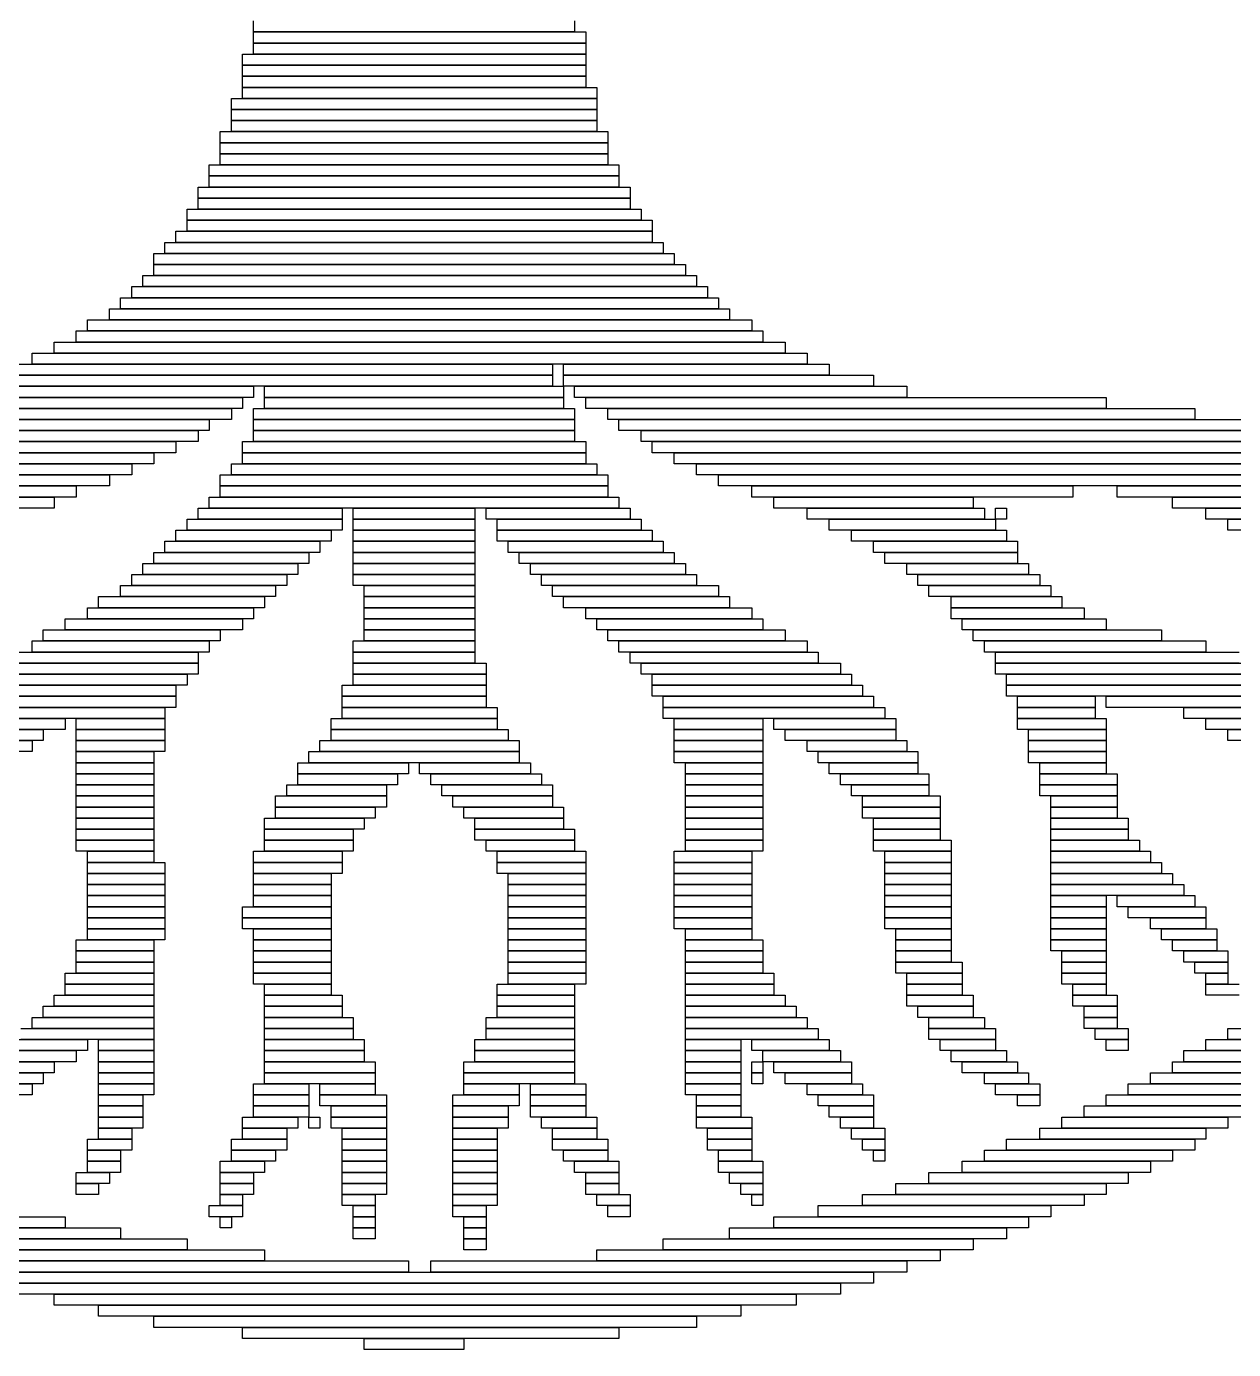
# Model space of a CAD drawing. Extents: x 367 to 656, y 364 to 661.
# Drawn here: x 476.5 to 585.5, y 364 to 483.5 of the extents above; entities that cross this region are included whole.
import ezdxf

# ---------------------------------------------------------------- set-up
doc = ezdxf.new("R2010")
doc.units = 0

msp = doc.modelspace()

# ---------------------------------------------------------------- linework, layer by layer
for p, q in [((497, 483), (497, 484)), ((526, 484), (526, 483)), ((526, 483), (497, 483)), ((497, 483), (527, 483)), ((497, 482), (497, 483)), ((527, 483), (527, 482)), ((527, 482), (497, 482)), ((497, 482), (527, 482)), ((497, 481), (497, 482)), ((527, 482), (527, 481)), ((496, 481), (527, 481)), ((496, 480), (496, 481)), ((527, 481), (497, 481)), ((527, 481), (527, 480)), ((527, 480), (496, 480)), ((496, 480), (527, 480)), ((496, 479), (496, 480)), ((527, 480), (527, 479)), ((527, 479), (496, 479)), ((496, 479), (527, 479)), ((496, 478), (496, 479)), ((527, 478), (496, 478)), ((496, 478), (528, 478)), ((496, 477), (496, 478)), ((527, 479), (527, 478)), ((528, 478), (528, 477)), ((495, 477), (528, 477)), ((495, 476), (495, 477)), ((528, 477), (496, 477)), ((528, 477), (528, 476)), ((528, 476), (495, 476)), ((495, 476), (528, 476)), ((495, 475), (495, 476)), ((528, 476), (528, 475)), ((528, 475), (495, 475)), ((495, 475), (528, 475)), ((495, 474), (495, 475)), ((528, 475), (528, 474)), ((494, 474), (529, 474)), ((494, 473), (494, 474)), ((528, 474), (495, 474)), ((529, 474), (529, 473)), ((529, 473), (494, 473)), ((494, 473), (529, 473)), ((494, 472), (494, 473)), ((529, 473), (529, 472)), ((493, 471), (530, 471)), ((493, 470), (493, 471)), ((529, 472), (494, 472)), ((494, 472), (529, 472)), ((494, 471), (494, 472)), ((529, 471), (494, 471)), ((529, 472), (529, 471)), ((530, 471), (530, 470)), ((530, 470), (493, 470)), ((493, 470), (530, 470)), ((493, 469), (493, 470)), ((530, 470), (530, 469)), ((492, 469), (531, 469)), ((492, 468), (492, 469)), ((530, 469), (493, 469)), ((531, 469), (531, 468)), ((531, 468), (492, 468)), ((492, 468), (531, 468)), ((492, 467), (492, 468)), ((531, 468), (531, 467)), ((491, 467), (532, 467)), ((491, 466), (491, 467)), ((531, 467), (492, 467)), ((532, 467), (532, 466)), ((490, 465), (533, 465)), ((490, 464), (490, 465)), ((532, 466), (491, 466)), ((491, 466), (533, 466)), ((491, 465), (491, 466)), ((533, 465), (491, 465)), ((533, 466), (533, 465)), ((533, 465), (533, 464)), ((489, 464), (534, 464)), ((489, 463), (489, 464)), ((533, 464), (490, 464)), ((534, 464), (534, 463)), ((488, 463), (535, 463)), ((488, 462), (488, 463)), ((534, 463), (489, 463)), ((535, 463), (535, 462)), ((535, 462), (488, 462)), ((488, 462), (536, 462)), ((488, 461), (488, 462)), ((536, 462), (536, 461)), ((487, 461), (537, 461)), ((487, 460), (487, 461)), ((536, 461), (488, 461)), ((537, 461), (537, 460)), ((485, 459), (539, 459)), ((485, 458), (485, 459)), ((486, 460), (538, 460)), ((486, 459), (486, 460)), ((538, 459), (486, 459)), ((537, 460), (487, 460)), ((538, 460), (538, 459)), ((539, 459), (539, 458)), ((484, 458), (540, 458)), ((484, 457), (484, 458)), ((539, 458), (485, 458)), ((540, 458), (540, 457)), ((482, 457), (542, 457)), ((482, 456), (482, 457)), ((540, 457), (484, 457)), ((542, 457), (542, 456)), ((481, 456), (543, 456)), ((481, 455), (481, 456)), ((542, 456), (482, 456)), ((543, 456), (543, 455)), ((479, 455), (545, 455)), ((479, 454), (479, 455)), ((543, 455), (481, 455)), ((545, 455), (545, 454)), ((475, 453), (524, 453)), ((477, 454), (547, 454)), ((477, 453), (477, 454)), ((547, 453), (477, 453)), ((545, 454), (479, 454)), ((524, 453), (524, 452)), ((525, 453), (549, 453)), ((525, 452), (525, 453)), ((547, 454), (547, 453)), ((549, 453), (549, 452)), ((472, 452), (524, 452)), ((524, 452), (475, 452)), ((524, 452), (524, 451)), ((549, 452), (525, 452)), ((525, 452), (553, 452)), ((525, 451), (525, 452)), ((553, 452), (553, 451)), ((469, 451), (497, 451)), ((524, 451), (472, 451)), ((497, 451), (497, 450)), ((498, 451), (525, 451)), ((498, 450), (498, 451)), ((553, 451), (525, 451)), ((525, 451), (525, 450)), ((526, 451), (556, 451)), ((526, 450), (526, 451)), ((556, 451), (556, 450)), ((450, 450), (496, 450)), ((497, 450), (469, 450)), ((496, 450), (496, 449)), ((525, 450), (498, 450)), ((498, 450), (525, 450)), ((498, 449), (498, 450)), ((525, 450), (525, 449)), ((556, 450), (526, 450)), ((527, 450), (574, 450)), ((527, 449), (527, 450)), ((574, 450), (574, 449)), ((443, 449), (495, 449)), ((496, 449), (450, 449)), ((495, 449), (495, 448)), ((497, 449), (526, 449)), ((497, 448), (497, 449)), ((525, 449), (498, 449)), ((526, 449), (526, 448)), ((574, 449), (527, 449)), ((529, 449), (582, 449)), ((529, 448), (529, 449)), ((582, 449), (582, 448)), ((421, 447), (492, 447)), ((433, 448), (493, 448)), ((493, 447), (433, 447)), ((495, 448), (443, 448)), ((492, 447), (492, 446)), ((493, 448), (493, 447)), ((526, 448), (497, 448)), ((497, 448), (526, 448)), ((497, 447), (497, 448)), ((526, 447), (497, 447)), ((497, 447), (526, 447)), ((497, 446), (497, 447)), ((526, 448), (526, 447)), ((526, 447), (526, 446)), ((582, 448), (529, 448)), ((530, 448), (594, 448)), ((530, 447), (530, 448)), ((594, 447), (530, 447)), ((532, 447), (602, 447)), ((532, 446), (532, 447)), ((417, 446), (490, 446)), ((492, 446), (421, 446)), ((490, 446), (490, 445)), ((496, 446), (527, 446)), ((496, 445), (496, 446)), ((526, 446), (497, 446)), ((527, 446), (527, 445)), ((602, 446), (532, 446)), ((533, 446), (606, 446)), ((533, 445), (533, 446)), ((415, 445), (488, 445)), ((490, 445), (417, 445)), ((488, 445), (488, 444)), ((527, 445), (496, 445)), ((496, 445), (527, 445)), ((496, 444), (496, 445)), ((527, 445), (527, 444)), ((606, 445), (533, 445)), ((535, 445), (609, 445)), ((535, 444), (535, 445)), ((412, 444), (486, 444)), ((488, 444), (415, 444)), ((486, 444), (486, 443)), ((495, 444), (528, 444)), ((495, 443), (495, 444)), ((527, 444), (496, 444)), ((528, 444), (528, 443)), ((609, 444), (535, 444)), ((537, 444), (611, 444)), ((537, 443), (537, 444)), ((411, 443), (484, 443)), ((486, 443), (412, 443)), ((484, 443), (484, 442)), ((494, 443), (529, 443)), ((494, 442), (494, 443)), ((528, 443), (495, 443)), ((529, 443), (529, 442)), ((611, 443), (537, 443)), ((539, 443), (613, 443)), ((539, 442), (539, 443)), ((484, 442), (411, 442)), ((453, 442), (481, 442)), ((481, 441), (453, 441)), ((462, 441), (479, 441)), ((479, 441), (479, 440)), ((481, 442), (481, 441)), ((493, 441), (530, 441)), ((493, 440), (493, 441)), ((529, 442), (494, 442)), ((494, 442), (529, 442)), ((494, 441), (494, 442)), ((529, 441), (494, 441)), ((529, 442), (529, 441)), ((530, 441), (530, 440)), ((613, 442), (539, 442)), ((542, 442), (571, 442)), ((542, 441), (542, 442)), ((571, 441), (542, 441)), ((544, 441), (562, 441)), ((544, 440), (544, 441)), ((562, 441), (562, 440)), ((571, 442), (571, 441)), ((575, 442), (614, 442)), ((575, 441), (575, 442)), ((614, 441), (575, 441)), ((580, 441), (592, 441)), ((580, 440), (580, 441)), ((479, 440), (462, 440)), ((492, 440), (505, 440)), ((492, 439), (492, 440)), ((530, 440), (493, 440)), ((505, 440), (505, 439)), ((506, 440), (517, 440)), ((506, 439), (506, 440)), ((517, 440), (517, 439)), ((518, 440), (531, 440)), ((518, 439), (518, 440)), ((531, 440), (531, 439)), ((562, 440), (544, 440)), ((547, 440), (563, 440)), ((547, 439), (547, 440)), ((563, 440), (563, 439)), ((564, 440), (565, 440)), ((564, 439), (564, 440)), ((565, 440), (565, 439)), ((592, 440), (580, 440)), ((583, 440), (593, 440)), ((583, 439), (583, 440)), ((491, 439), (505, 439)), ((491, 438), (491, 439)), ((505, 439), (492, 439)), ((505, 439), (505, 438)), ((517, 439), (506, 439)), ((506, 439), (517, 439)), ((506, 438), (506, 439)), ((517, 439), (517, 438)), ((531, 439), (518, 439)), ((519, 439), (532, 439)), ((519, 438), (519, 439)), ((532, 439), (532, 438)), ((563, 439), (547, 439)), ((549, 439), (564, 439)), ((549, 438), (549, 439)), ((565, 439), (564, 439)), ((564, 439), (564, 438)), ((593, 439), (583, 439)), ((585, 439), (594, 439)), ((585, 438), (585, 439)), ((490, 438), (504, 438)), ((490, 437), (490, 438)), ((505, 438), (491, 438)), ((504, 438), (504, 437)), ((517, 438), (506, 438)), ((506, 438), (517, 438)), ((506, 437), (506, 438)), ((517, 438), (517, 437)), ((532, 438), (519, 438)), ((519, 438), (533, 438)), ((519, 437), (519, 438)), ((533, 438), (533, 437)), ((564, 438), (549, 438)), ((551, 438), (565, 438)), ((551, 437), (551, 438)), ((565, 438), (565, 437)), ((594, 438), (585, 438)), ((489, 437), (503, 437)), ((489, 436), (489, 437)), ((504, 437), (490, 437)), ((503, 437), (503, 436)), ((517, 437), (506, 437)), ((506, 437), (517, 437)), ((506, 436), (506, 437)), ((517, 437), (517, 436)), ((533, 437), (519, 437)), ((520, 437), (534, 437)), ((520, 436), (520, 437)), ((534, 437), (534, 436)), ((565, 437), (551, 437)), ((553, 437), (566, 437)), ((553, 436), (553, 437)), ((566, 437), (566, 436)), ((487, 435), (501, 435)), ((487, 434), (487, 435)), ((488, 436), (502, 436)), ((488, 435), (488, 436)), ((502, 435), (488, 435)), ((503, 436), (489, 436)), ((501, 435), (501, 434)), ((502, 436), (502, 435)), ((517, 436), (506, 436)), ((506, 436), (517, 436)), ((506, 435), (506, 436)), ((517, 435), (506, 435)), ((506, 435), (517, 435)), ((506, 434), (506, 435)), ((517, 436), (517, 435)), ((517, 435), (517, 434)), ((534, 436), (520, 436)), ((521, 436), (535, 436)), ((521, 435), (521, 436)), ((535, 435), (521, 435)), ((522, 435), (536, 435)), ((522, 434), (522, 435)), ((535, 436), (535, 435)), ((536, 435), (536, 434)), ((566, 436), (553, 436)), ((554, 436), (566, 436)), ((554, 435), (554, 436)), ((566, 435), (554, 435)), ((556, 435), (567, 435)), ((556, 434), (556, 435)), ((566, 436), (566, 435)), ((567, 435), (567, 434)), ((486, 434), (500, 434)), ((486, 433), (486, 434)), ((501, 434), (487, 434)), ((500, 434), (500, 433)), ((517, 434), (506, 434)), ((506, 434), (517, 434)), ((506, 433), (506, 434)), ((517, 434), (517, 433)), ((536, 434), (522, 434)), ((523, 434), (537, 434)), ((523, 433), (523, 434)), ((537, 434), (537, 433)), ((567, 434), (556, 434)), ((557, 434), (568, 434)), ((557, 433), (557, 434)), ((568, 434), (568, 433)), ((485, 433), (499, 433)), ((485, 432), (485, 433)), ((500, 433), (486, 433)), ((499, 433), (499, 432)), ((517, 433), (506, 433)), ((507, 433), (517, 433)), ((507, 432), (507, 433)), ((517, 433), (517, 432)), ((537, 433), (523, 433)), ((524, 433), (539, 433)), ((524, 432), (524, 433)), ((539, 433), (539, 432)), ((568, 433), (557, 433)), ((558, 433), (569, 433)), ((558, 432), (558, 433)), ((569, 433), (569, 432)), ((483, 432), (498, 432)), ((483, 431), (483, 432)), ((499, 432), (485, 432)), ((498, 432), (498, 431)), ((517, 432), (507, 432)), ((507, 432), (517, 432)), ((507, 431), (507, 432)), ((517, 432), (517, 431)), ((539, 432), (524, 432)), ((525, 432), (540, 432)), ((525, 431), (525, 432)), ((540, 432), (540, 431)), ((569, 432), (558, 432)), ((560, 432), (570, 432)), ((560, 431), (560, 432)), ((570, 432), (570, 431)), ((482, 431), (497, 431)), ((482, 430), (482, 431)), ((498, 431), (483, 431)), ((497, 431), (497, 430)), ((517, 431), (507, 431)), ((507, 431), (517, 431)), ((507, 430), (507, 431)), ((517, 431), (517, 430)), ((540, 431), (525, 431)), ((527, 431), (542, 431)), ((527, 430), (527, 431)), ((542, 431), (542, 430)), ((570, 431), (560, 431)), ((560, 431), (572, 431)), ((560, 430), (560, 431)), ((572, 431), (572, 430)), ((480, 430), (496, 430)), ((480, 429), (480, 430)), ((497, 430), (482, 430)), ((496, 430), (496, 429)), ((517, 430), (507, 430)), ((507, 430), (517, 430)), ((507, 429), (507, 430)), ((517, 430), (517, 429)), ((542, 430), (527, 430)), ((528, 430), (543, 430)), ((528, 429), (528, 430)), ((543, 430), (543, 429)), ((572, 430), (560, 430)), ((561, 430), (574, 430)), ((561, 429), (561, 430)), ((574, 430), (574, 429)), ((477, 428), (493, 428)), ((477, 427), (477, 428)), ((478, 429), (494, 429)), ((478, 428), (478, 429)), ((494, 428), (478, 428)), ((496, 429), (480, 429)), ((493, 428), (493, 427)), ((494, 429), (494, 428)), ((506, 428), (517, 428)), ((506, 427), (506, 428)), ((517, 429), (507, 429)), ((507, 429), (517, 429)), ((507, 428), (507, 429)), ((517, 428), (507, 428)), ((517, 429), (517, 428)), ((517, 428), (517, 427)), ((543, 429), (528, 429)), ((529, 429), (545, 429)), ((529, 428), (529, 429)), ((545, 428), (529, 428)), ((530, 428), (547, 428)), ((530, 427), (530, 428)), ((545, 429), (545, 428)), ((547, 428), (547, 427)), ((574, 429), (561, 429)), ((562, 429), (579, 429)), ((562, 428), (562, 429)), ((579, 428), (562, 428)), ((563, 428), (583, 428)), ((563, 427), (563, 428)), ((579, 429), (579, 428)), ((583, 428), (583, 427)), ((475, 427), (492, 427)), ((493, 427), (477, 427)), ((492, 427), (492, 426)), ((517, 427), (506, 427)), ((506, 427), (517, 427)), ((506, 426), (506, 427)), ((517, 427), (517, 426)), ((547, 427), (530, 427)), ((531, 427), (548, 427)), ((531, 426), (531, 427)), ((548, 427), (548, 426)), ((583, 427), (563, 427)), ((564, 427), (586, 427)), ((564, 426), (564, 427)), ((474, 426), (492, 426)), ((492, 426), (475, 426)), ((492, 426), (492, 425)), ((517, 426), (506, 426)), ((506, 426), (518, 426)), ((506, 425), (506, 426)), ((518, 426), (518, 425)), ((548, 426), (531, 426)), ((532, 426), (550, 426)), ((532, 425), (532, 426)), ((550, 426), (550, 425)), ((586, 426), (564, 426)), ((564, 426), (587, 426)), ((564, 425), (564, 426)), ((473, 425), (491, 425)), ((492, 425), (474, 425)), ((491, 425), (491, 424)), ((518, 425), (506, 425)), ((506, 425), (518, 425)), ((506, 424), (506, 425)), ((518, 425), (518, 424)), ((550, 425), (532, 425)), ((533, 425), (551, 425)), ((533, 424), (533, 425)), ((551, 425), (551, 424)), ((587, 425), (564, 425)), ((565, 425), (589, 425)), ((565, 424), (565, 425)), ((472, 424), (490, 424)), ((491, 424), (473, 424)), ((490, 424), (490, 423)), ((505, 424), (518, 424)), ((505, 423), (505, 424)), ((518, 424), (506, 424)), ((518, 424), (518, 423)), ((551, 424), (533, 424)), ((533, 424), (552, 424)), ((533, 423), (533, 424)), ((552, 424), (552, 423)), ((589, 424), (565, 424)), ((565, 424), (590, 424)), ((565, 423), (565, 424)), ((470, 422), (489, 422)), ((471, 423), (490, 423)), ((490, 422), (471, 422)), ((490, 423), (472, 423)), ((489, 422), (489, 421)), ((490, 423), (490, 422)), ((518, 423), (505, 423)), ((505, 423), (518, 423)), ((505, 422), (505, 423)), ((518, 422), (505, 422)), ((505, 422), (519, 422)), ((505, 421), (505, 422)), ((518, 423), (518, 422)), ((519, 422), (519, 421)), ((552, 423), (533, 423)), ((534, 423), (553, 423)), ((534, 422), (534, 423)), ((553, 422), (534, 422)), ((534, 422), (554, 422)), ((534, 421), (534, 422)), ((553, 423), (553, 422)), ((554, 422), (554, 421)), ((590, 423), (565, 423)), ((566, 423), (573, 423)), ((566, 422), (566, 423)), ((573, 422), (566, 422)), ((566, 422), (573, 422)), ((566, 421), (566, 422)), ((573, 423), (573, 422)), ((573, 422), (573, 421)), ((574, 423), (592, 423)), ((574, 422), (574, 423)), ((592, 422), (574, 422)), ((581, 422), (594, 422)), ((581, 421), (581, 422)), ((469, 421), (480, 421)), ((489, 421), (470, 421)), ((480, 421), (480, 420)), ((481, 421), (489, 421)), ((481, 420), (481, 421)), ((489, 421), (489, 420)), ((504, 421), (519, 421)), ((504, 420), (504, 421)), ((519, 421), (505, 421)), ((519, 421), (519, 420)), ((554, 421), (534, 421)), ((535, 421), (543, 421)), ((535, 420), (535, 421)), ((543, 421), (543, 420)), ((544, 421), (555, 421)), ((544, 420), (544, 421)), ((555, 421), (555, 420)), ((573, 421), (566, 421)), ((566, 421), (574, 421)), ((566, 420), (566, 421)), ((574, 421), (574, 420)), ((594, 421), (581, 421)), ((583, 421), (595, 421)), ((583, 420), (583, 421)), ((468, 420), (478, 420)), ((480, 420), (469, 420)), ((478, 420), (478, 419)), ((489, 420), (481, 420)), ((481, 420), (489, 420)), ((481, 419), (481, 420)), ((489, 420), (489, 419)), ((519, 420), (504, 420)), ((504, 420), (520, 420)), ((504, 419), (504, 420)), ((520, 420), (520, 419)), ((543, 420), (535, 420)), ((535, 420), (543, 420)), ((535, 419), (535, 420)), ((543, 420), (543, 419)), ((555, 420), (544, 420)), ((545, 420), (555, 420)), ((545, 419), (545, 420)), ((555, 420), (555, 419)), ((574, 420), (566, 420)), ((567, 420), (574, 420)), ((567, 419), (567, 420)), ((574, 420), (574, 419)), ((595, 420), (583, 420)), ((585, 420), (597, 420)), ((585, 419), (585, 420)), ((478, 419), (468, 419)), ((468, 419), (477, 419)), ((477, 419), (477, 418)), ((489, 419), (481, 419)), ((481, 419), (489, 419)), ((481, 418), (481, 419)), ((489, 419), (489, 418)), ((503, 419), (521, 419)), ((503, 418), (503, 419)), ((520, 419), (504, 419)), ((521, 419), (521, 418)), ((543, 419), (535, 419)), ((535, 419), (543, 419)), ((535, 418), (535, 419)), ((543, 419), (543, 418)), ((555, 419), (545, 419)), ((547, 419), (556, 419)), ((547, 418), (547, 419)), ((556, 419), (556, 418)), ((574, 419), (567, 419)), ((567, 419), (574, 419)), ((567, 418), (567, 419)), ((574, 419), (574, 418)), ((597, 419), (585, 419)), ((477, 418), (468, 418)), ((489, 418), (481, 418)), ((481, 418), (488, 418)), ((481, 417), (481, 418)), ((488, 418), (488, 417)), ((502, 418), (521, 418)), ((502, 417), (502, 418)), ((521, 418), (503, 418)), ((521, 418), (521, 417)), ((543, 418), (535, 418)), ((535, 418), (543, 418)), ((535, 417), (535, 418)), ((543, 418), (543, 417)), ((556, 418), (547, 418)), ((548, 418), (557, 418)), ((548, 417), (548, 418)), ((557, 418), (557, 417)), ((574, 418), (567, 418)), ((567, 418), (574, 418)), ((567, 417), (567, 418)), ((574, 418), (574, 417)), ((488, 417), (481, 417)), ((481, 417), (488, 417)), ((481, 416), (481, 417)), ((488, 416), (481, 416)), ((481, 416), (488, 416)), ((481, 415), (481, 416)), ((488, 417), (488, 416)), ((488, 416), (488, 415)), ((501, 417), (511, 417)), ((501, 416), (501, 417)), ((511, 416), (501, 416)), ((501, 416), (510, 416)), ((501, 415), (501, 416)), ((521, 417), (502, 417)), ((510, 416), (510, 415)), ((511, 417), (511, 416)), ((512, 417), (522, 417)), ((512, 416), (512, 417)), ((522, 416), (512, 416)), ((513, 416), (523, 416)), ((513, 415), (513, 416)), ((522, 417), (522, 416)), ((523, 416), (523, 415)), ((543, 417), (535, 417)), ((536, 417), (543, 417)), ((536, 416), (536, 417)), ((543, 416), (536, 416)), ((536, 416), (543, 416)), ((536, 415), (536, 416)), ((543, 417), (543, 416)), ((543, 416), (543, 415)), ((557, 417), (548, 417)), ((549, 417), (557, 417)), ((549, 416), (549, 417)), ((557, 416), (549, 416)), ((550, 416), (558, 416)), ((550, 415), (550, 416)), ((557, 417), (557, 416)), ((558, 416), (558, 415)), ((574, 417), (567, 417)), ((568, 417), (574, 417)), ((568, 416), (568, 417)), ((574, 416), (568, 416)), ((568, 416), (575, 416)), ((568, 415), (568, 416)), ((574, 417), (574, 416)), ((575, 416), (575, 415)), ((488, 415), (481, 415)), ((481, 415), (488, 415)), ((481, 414), (481, 415)), ((488, 415), (488, 414)), ((500, 415), (509, 415)), ((500, 414), (500, 415)), ((510, 415), (501, 415)), ((509, 415), (509, 414)), ((523, 415), (513, 415)), ((514, 415), (524, 415)), ((514, 414), (514, 415)), ((524, 415), (524, 414)), ((543, 415), (536, 415)), ((536, 415), (543, 415)), ((536, 414), (536, 415)), ((543, 415), (543, 414)), ((558, 415), (550, 415)), ((551, 415), (558, 415)), ((551, 414), (551, 415)), ((558, 415), (558, 414)), ((575, 415), (568, 415)), ((568, 415), (575, 415)), ((568, 414), (568, 415)), ((575, 415), (575, 414)), ((488, 414), (481, 414)), ((481, 414), (488, 414)), ((481, 413), (481, 414)), ((488, 414), (488, 413)), ((499, 414), (509, 414)), ((499, 413), (499, 414)), ((509, 414), (500, 414)), ((509, 414), (509, 413)), ((524, 414), (514, 414)), ((515, 414), (524, 414)), ((515, 413), (515, 414)), ((524, 414), (524, 413)), ((543, 414), (536, 414)), ((536, 414), (543, 414)), ((536, 413), (536, 414)), ((543, 414), (543, 413)), ((558, 414), (551, 414)), ((552, 414), (559, 414)), ((552, 413), (552, 414)), ((559, 414), (559, 413)), ((575, 414), (568, 414)), ((569, 414), (575, 414)), ((569, 413), (569, 414)), ((575, 414), (575, 413)), ((488, 413), (481, 413)), ((481, 413), (488, 413)), ((481, 412), (481, 413)), ((488, 413), (488, 412)), ((509, 413), (499, 413)), ((499, 413), (508, 413)), ((499, 412), (499, 413)), ((508, 413), (508, 412)), ((524, 413), (515, 413)), ((516, 413), (525, 413)), ((516, 412), (516, 413)), ((525, 413), (525, 412)), ((543, 413), (536, 413)), ((536, 413), (543, 413)), ((536, 412), (536, 413)), ((543, 413), (543, 412)), ((559, 413), (552, 413)), ((552, 413), (559, 413)), ((552, 412), (552, 413)), ((559, 413), (559, 412)), ((575, 413), (569, 413)), ((569, 413), (575, 413)), ((569, 412), (569, 413)), ((575, 413), (575, 412)), ((488, 412), (481, 412)), ((481, 412), (488, 412)), ((481, 411), (481, 412)), ((488, 412), (488, 411)), ((498, 412), (507, 412)), ((498, 411), (498, 412)), ((508, 412), (499, 412)), ((507, 412), (507, 411)), ((525, 412), (516, 412)), ((517, 412), (525, 412)), ((517, 411), (517, 412)), ((525, 412), (525, 411)), ((543, 412), (536, 412)), ((536, 412), (543, 412)), ((536, 411), (536, 412)), ((543, 412), (543, 411)), ((559, 412), (552, 412)), ((553, 412), (559, 412)), ((553, 411), (553, 412)), ((559, 412), (559, 411)), ((575, 412), (569, 412)), ((569, 412), (576, 412)), ((569, 411), (569, 412)), ((576, 412), (576, 411)), ((488, 411), (481, 411)), ((481, 411), (488, 411)), ((481, 410), (481, 411)), ((488, 410), (481, 410)), ((481, 410), (488, 410)), ((481, 409), (481, 410)), ((488, 411), (488, 410)), ((488, 410), (488, 409)), ((507, 411), (498, 411)), ((498, 411), (506, 411)), ((498, 410), (498, 411)), ((506, 410), (498, 410)), ((498, 410), (506, 410)), ((498, 409), (498, 410)), ((506, 411), (506, 410)), ((506, 410), (506, 409)), ((525, 411), (517, 411)), ((517, 411), (526, 411)), ((517, 410), (517, 411)), ((526, 410), (517, 410)), ((518, 410), (526, 410)), ((518, 409), (518, 410)), ((526, 411), (526, 410)), ((526, 410), (526, 409)), ((543, 411), (536, 411)), ((536, 411), (543, 411)), ((536, 410), (536, 411)), ((543, 410), (536, 410)), ((536, 410), (543, 410)), ((536, 409), (536, 410)), ((543, 411), (543, 410)), ((543, 410), (543, 409)), ((559, 411), (553, 411)), ((553, 411), (559, 411)), ((553, 410), (553, 411)), ((559, 410), (553, 410)), ((553, 410), (560, 410)), ((553, 409), (553, 410)), ((559, 411), (559, 410)), ((560, 410), (560, 409)), ((576, 411), (569, 411)), ((569, 411), (576, 411)), ((569, 410), (569, 411)), ((576, 410), (569, 410)), ((569, 410), (577, 410)), ((569, 409), (569, 410)), ((576, 411), (576, 410)), ((577, 410), (577, 409)), ((488, 409), (481, 409)), ((482, 409), (488, 409)), ((482, 408), (482, 409)), ((488, 409), (488, 408)), ((497, 409), (505, 409)), ((497, 408), (497, 409)), ((506, 409), (498, 409)), ((505, 409), (505, 408)), ((526, 409), (518, 409)), ((519, 409), (527, 409)), ((519, 408), (519, 409)), ((527, 409), (527, 408)), ((535, 409), (542, 409)), ((535, 408), (535, 409)), ((543, 409), (536, 409)), ((542, 409), (542, 408)), ((560, 409), (553, 409)), ((554, 409), (560, 409)), ((554, 408), (554, 409)), ((560, 409), (560, 408)), ((577, 409), (569, 409)), ((569, 409), (578, 409)), ((569, 408), (569, 409)), ((578, 409), (578, 408)), ((488, 408), (482, 408)), ((482, 408), (489, 408)), ((482, 407), (482, 408)), ((489, 408), (489, 407)), ((505, 408), (497, 408)), ((497, 408), (505, 408)), ((497, 407), (497, 408)), ((505, 408), (505, 407)), ((527, 408), (519, 408)), ((519, 408), (527, 408)), ((519, 407), (519, 408)), ((527, 408), (527, 407)), ((542, 408), (535, 408)), ((535, 408), (542, 408)), ((535, 407), (535, 408)), ((542, 408), (542, 407)), ((560, 408), (554, 408)), ((554, 408), (560, 408)), ((554, 407), (554, 408)), ((560, 408), (560, 407)), ((578, 408), (569, 408)), ((569, 408), (579, 408)), ((569, 407), (569, 408)), ((579, 408), (579, 407)), ((489, 407), (482, 407)), ((482, 407), (489, 407)), ((482, 406), (482, 407)), ((489, 407), (489, 406)), ((505, 407), (497, 407)), ((497, 407), (504, 407)), ((497, 406), (497, 407)), ((504, 407), (504, 406)), ((527, 407), (519, 407)), ((520, 407), (527, 407)), ((520, 406), (520, 407)), ((527, 407), (527, 406)), ((542, 407), (535, 407)), ((535, 407), (542, 407)), ((535, 406), (535, 407)), ((542, 407), (542, 406)), ((560, 407), (554, 407)), ((554, 407), (560, 407)), ((554, 406), (554, 407)), ((560, 407), (560, 406)), ((579, 407), (569, 407)), ((569, 407), (580, 407)), ((569, 406), (569, 407)), ((580, 407), (580, 406)), ((489, 406), (482, 406)), ((482, 406), (489, 406)), ((482, 405), (482, 406)), ((489, 406), (489, 405)), ((504, 406), (497, 406)), ((497, 406), (504, 406)), ((497, 405), (497, 406)), ((504, 406), (504, 405)), ((527, 406), (520, 406)), ((520, 406), (527, 406)), ((520, 405), (520, 406)), ((527, 406), (527, 405)), ((542, 406), (535, 406)), ((535, 406), (542, 406)), ((535, 405), (535, 406)), ((542, 406), (542, 405)), ((560, 406), (554, 406)), ((554, 406), (560, 406)), ((554, 405), (554, 406)), ((560, 406), (560, 405)), ((580, 406), (569, 406)), ((569, 406), (581, 406)), ((569, 405), (569, 406)), ((581, 406), (581, 405)), ((489, 405), (482, 405)), ((482, 405), (489, 405)), ((482, 404), (482, 405)), ((489, 404), (482, 404)), ((482, 404), (489, 404)), ((482, 403), (482, 404)), ((489, 405), (489, 404)), ((489, 404), (489, 403)), ((496, 404), (504, 404)), ((496, 403), (496, 404)), ((504, 405), (497, 405)), ((497, 405), (504, 405)), ((497, 404), (497, 405)), ((504, 404), (497, 404)), ((504, 405), (504, 404)), ((504, 404), (504, 403)), ((527, 405), (520, 405)), ((520, 405), (527, 405)), ((520, 404), (520, 405)), ((527, 404), (520, 404)), ((520, 404), (527, 404)), ((520, 403), (520, 404)), ((527, 405), (527, 404)), ((527, 404), (527, 403)), ((542, 405), (535, 405)), ((535, 405), (542, 405)), ((535, 404), (535, 405)), ((542, 404), (535, 404)), ((535, 404), (542, 404)), ((535, 403), (535, 404)), ((542, 405), (542, 404)), ((542, 404), (542, 403)), ((560, 405), (554, 405)), ((554, 405), (560, 405)), ((554, 404), (554, 405)), ((560, 404), (554, 404)), ((554, 404), (560, 404)), ((554, 403), (554, 404)), ((560, 405), (560, 404)), ((560, 404), (560, 403)), ((581, 405), (569, 405)), ((569, 405), (574, 405)), ((569, 404), (569, 405)), ((574, 404), (569, 404)), ((569, 404), (574, 404)), ((569, 403), (569, 404)), ((574, 405), (574, 404)), ((574, 404), (574, 403)), ((575, 405), (582, 405)), ((575, 404), (575, 405)), ((582, 404), (575, 404)), ((576, 404), (583, 404)), ((576, 403), (576, 404)), ((582, 405), (582, 404)), ((583, 404), (583, 403)), ((489, 403), (482, 403)), ((482, 403), (489, 403)), ((482, 402), (482, 403)), ((489, 403), (489, 402)), ((504, 403), (496, 403)), ((496, 403), (504, 403)), ((496, 402), (496, 403)), ((504, 403), (504, 402)), ((527, 403), (520, 403)), ((520, 403), (527, 403)), ((520, 402), (520, 403)), ((527, 403), (527, 402)), ((542, 403), (535, 403)), ((535, 403), (542, 403)), ((535, 402), (535, 403)), ((542, 403), (542, 402)), ((560, 403), (554, 403)), ((554, 403), (560, 403)), ((554, 402), (554, 403)), ((560, 403), (560, 402)), ((574, 403), (569, 403)), ((569, 403), (574, 403)), ((569, 402), (569, 403)), ((574, 403), (574, 402)), ((583, 403), (576, 403)), ((578, 403), (583, 403)), ((578, 402), (578, 403)), ((583, 403), (583, 402)), ((489, 402), (482, 402)), ((482, 402), (489, 402)), ((482, 401), (482, 402)), ((489, 402), (489, 401)), ((504, 402), (496, 402)), ((497, 402), (504, 402)), ((497, 401), (497, 402)), ((504, 402), (504, 401)), ((527, 402), (520, 402)), ((520, 402), (527, 402)), ((520, 401), (520, 402)), ((527, 402), (527, 401)), ((542, 402), (535, 402)), ((536, 402), (542, 402)), ((536, 401), (536, 402)), ((542, 402), (542, 401)), ((560, 402), (554, 402)), ((555, 402), (560, 402)), ((555, 401), (555, 402)), ((560, 402), (560, 401)), ((574, 402), (569, 402)), ((569, 402), (574, 402)), ((569, 401), (569, 402)), ((574, 402), (574, 401)), ((583, 402), (578, 402)), ((579, 402), (584, 402)), ((579, 401), (579, 402)), ((584, 402), (584, 401)), ((481, 401), (488, 401)), ((481, 400), (481, 401)), ((489, 401), (482, 401)), ((488, 401), (488, 400)), ((504, 401), (497, 401)), ((497, 401), (504, 401)), ((497, 400), (497, 401)), ((504, 401), (504, 400)), ((527, 401), (520, 401)), ((520, 401), (527, 401)), ((520, 400), (520, 401)), ((527, 401), (527, 400)), ((542, 401), (536, 401)), ((536, 401), (543, 401)), ((536, 400), (536, 401)), ((543, 401), (543, 400)), ((560, 401), (555, 401)), ((555, 401), (560, 401)), ((555, 400), (555, 401)), ((560, 401), (560, 400)), ((574, 401), (569, 401)), ((569, 401), (574, 401)), ((569, 400), (569, 401)), ((574, 401), (574, 400)), ((584, 401), (579, 401)), ((580, 401), (584, 401)), ((580, 400), (580, 401)), ((584, 401), (584, 400)), ((488, 400), (481, 400)), ((481, 400), (488, 400)), ((481, 399), (481, 400)), ((488, 400), (488, 399)), ((504, 400), (497, 400)), ((497, 400), (504, 400)), ((497, 399), (497, 400)), ((504, 400), (504, 399)), ((527, 400), (520, 400)), ((520, 400), (527, 400)), ((520, 399), (520, 400)), ((527, 400), (527, 399)), ((543, 400), (536, 400)), ((536, 400), (543, 400)), ((536, 399), (536, 400)), ((543, 400), (543, 399)), ((560, 400), (555, 400)), ((555, 400), (560, 400)), ((555, 399), (555, 400)), ((560, 400), (560, 399)), ((574, 400), (569, 400)), ((570, 400), (574, 400)), ((570, 399), (570, 400)), ((574, 400), (574, 399)), ((584, 400), (580, 400)), ((581, 400), (585, 400)), ((581, 399), (581, 400)), ((585, 400), (585, 399)), ((480, 398), (488, 398)), ((480, 397), (480, 398)), ((488, 399), (481, 399)), ((481, 399), (488, 399)), ((481, 398), (481, 399)), ((488, 398), (481, 398)), ((488, 399), (488, 398)), ((488, 398), (488, 397)), ((504, 399), (497, 399)), ((497, 399), (504, 399)), ((497, 398), (497, 399)), ((504, 398), (497, 398)), ((497, 398), (504, 398)), ((497, 397), (497, 398)), ((504, 399), (504, 398)), ((504, 398), (504, 397)), ((527, 399), (520, 399)), ((520, 399), (527, 399)), ((520, 398), (520, 399)), ((527, 398), (520, 398)), ((520, 398), (527, 398)), ((520, 397), (520, 398)), ((527, 399), (527, 398)), ((527, 398), (527, 397)), ((543, 399), (536, 399)), ((536, 399), (543, 399)), ((536, 398), (536, 399)), ((543, 398), (536, 398)), ((536, 398), (544, 398)), ((536, 397), (536, 398)), ((543, 399), (543, 398)), ((544, 398), (544, 397)), ((560, 399), (555, 399)), ((555, 399), (561, 399)), ((555, 398), (555, 399)), ((561, 398), (555, 398)), ((556, 398), (561, 398)), ((556, 397), (556, 398)), ((561, 399), (561, 398)), ((561, 398), (561, 397)), ((574, 399), (570, 399)), ((570, 399), (574, 399)), ((570, 398), (570, 399)), ((574, 398), (570, 398)), ((570, 398), (574, 398)), ((570, 397), (570, 398)), ((574, 399), (574, 398)), ((574, 398), (574, 397)), ((585, 399), (581, 399)), ((582, 399), (585, 399)), ((582, 398), (582, 399)), ((585, 398), (582, 398)), ((583, 398), (585, 398)), ((583, 397), (583, 398)), ((585, 399), (585, 398)), ((585, 398), (585, 397)), ((488, 397), (480, 397)), ((480, 397), (488, 397)), ((480, 396), (480, 397)), ((488, 397), (488, 396)), ((504, 397), (497, 397)), ((498, 397), (504, 397)), ((498, 396), (498, 397)), ((504, 397), (504, 396)), ((519, 397), (526, 397)), ((519, 396), (519, 397)), ((527, 397), (520, 397)), ((526, 397), (526, 396)), ((544, 397), (536, 397)), ((536, 397), (544, 397)), ((536, 396), (536, 397)), ((544, 397), (544, 396)), ((561, 397), (556, 397)), ((556, 397), (561, 397)), ((556, 396), (556, 397)), ((561, 397), (561, 396)), ((574, 397), (570, 397)), ((571, 397), (574, 397)), ((571, 396), (571, 397)), ((574, 397), (574, 396)), ((585, 397), (583, 397)), ((583, 397), (586, 397)), ((583, 396), (583, 397)), ((479, 396), (488, 396)), ((479, 395), (479, 396)), ((488, 396), (480, 396)), ((488, 396), (488, 395)), ((504, 396), (498, 396)), ((498, 396), (505, 396)), ((498, 395), (498, 396)), ((505, 396), (505, 395)), ((526, 396), (519, 396)), ((519, 396), (526, 396)), ((519, 395), (519, 396)), ((526, 396), (526, 395)), ((544, 396), (536, 396)), ((536, 396), (545, 396)), ((536, 395), (536, 396)), ((545, 396), (545, 395)), ((561, 396), (556, 396)), ((556, 396), (562, 396)), ((556, 395), (556, 396)), ((562, 396), (562, 395)), ((574, 396), (571, 396)), ((571, 396), (575, 396)), ((571, 395), (571, 396)), ((575, 396), (575, 395)), ((586, 396), (583, 396)), ((478, 395), (488, 395)), ((478, 394), (478, 395)), ((488, 395), (479, 395)), ((488, 395), (488, 394)), ((505, 395), (498, 395)), ((498, 395), (505, 395)), ((498, 394), (498, 395)), ((505, 395), (505, 394)), ((526, 395), (519, 395)), ((519, 395), (526, 395)), ((519, 394), (519, 395)), ((526, 395), (526, 394)), ((545, 395), (536, 395)), ((536, 395), (546, 395)), ((536, 394), (536, 395)), ((546, 395), (546, 394)), ((562, 395), (556, 395)), ((557, 395), (562, 395)), ((557, 394), (557, 395)), ((562, 395), (562, 394)), ((575, 395), (571, 395)), ((572, 395), (575, 395)), ((572, 394), (572, 395)), ((575, 395), (575, 394)), ((477, 394), (488, 394)), ((477, 393), (477, 394)), ((488, 394), (478, 394)), ((488, 394), (488, 393)), ((505, 394), (498, 394)), ((498, 394), (506, 394)), ((498, 393), (498, 394)), ((506, 394), (506, 393)), ((518, 394), (526, 394)), ((518, 393), (518, 394)), ((526, 394), (519, 394)), ((526, 394), (526, 393)), ((546, 394), (536, 394)), ((536, 394), (547, 394)), ((536, 393), (536, 394)), ((547, 394), (547, 393)), ((562, 394), (557, 394)), ((558, 394), (563, 394)), ((558, 393), (558, 394)), ((563, 394), (563, 393)), ((575, 394), (572, 394)), ((572, 394), (575, 394)), ((572, 393), (572, 394)), ((575, 394), (575, 393)), ((475, 392), (482, 392)), ((476, 393), (488, 393)), ((488, 392), (476, 392)), ((488, 393), (477, 393)), ((482, 392), (482, 391)), ((483, 392), (488, 392)), ((483, 391), (483, 392)), ((488, 393), (488, 392)), ((488, 392), (488, 391)), ((506, 393), (498, 393)), ((498, 393), (506, 393)), ((498, 392), (498, 393)), ((506, 392), (498, 392)), ((498, 392), (507, 392)), ((498, 391), (498, 392)), ((506, 393), (506, 392)), ((507, 392), (507, 391)), ((517, 392), (526, 392)), ((517, 391), (517, 392)), ((526, 393), (518, 393)), ((518, 393), (526, 393)), ((518, 392), (518, 393)), ((526, 392), (518, 392)), ((526, 393), (526, 392)), ((526, 392), (526, 391)), ((547, 393), (536, 393)), ((536, 393), (548, 393)), ((536, 392), (536, 393)), ((548, 392), (536, 392)), ((536, 392), (541, 392)), ((536, 391), (536, 392)), ((541, 392), (541, 391)), ((542, 392), (549, 392)), ((542, 391), (542, 392)), ((548, 393), (548, 392)), ((549, 392), (549, 391)), ((563, 393), (558, 393)), ((558, 393), (564, 393)), ((558, 392), (558, 393)), ((564, 392), (558, 392)), ((559, 392), (564, 392)), ((559, 391), (559, 392)), ((564, 393), (564, 392)), ((564, 392), (564, 391)), ((575, 393), (572, 393)), ((573, 393), (576, 393)), ((573, 392), (573, 393)), ((576, 392), (573, 392)), ((574, 392), (576, 392)), ((574, 391), (574, 392)), ((576, 393), (576, 392)), ((576, 392), (576, 391)), ((583, 392), (596, 392)), ((583, 391), (583, 392)), ((585, 393), (597, 393)), ((585, 392), (585, 393)), ((597, 392), (585, 392)), ((474, 391), (481, 391)), ((482, 391), (475, 391)), ((481, 391), (481, 390)), ((488, 391), (483, 391)), ((483, 391), (488, 391)), ((483, 390), (483, 391)), ((488, 391), (488, 390)), ((507, 391), (498, 391)), ((498, 391), (507, 391)), ((498, 390), (498, 391)), ((507, 391), (507, 390)), ((526, 391), (517, 391)), ((517, 391), (526, 391)), ((517, 390), (517, 391)), ((526, 391), (526, 390)), ((541, 391), (536, 391)), ((536, 391), (541, 391)), ((536, 390), (536, 391)), ((541, 391), (541, 390)), ((549, 391), (542, 391)), ((543, 391), (550, 391)), ((543, 390), (543, 391)), ((550, 391), (550, 390)), ((564, 391), (559, 391)), ((560, 391), (565, 391)), ((560, 390), (560, 391)), ((565, 391), (565, 390)), ((576, 391), (574, 391)), ((581, 391), (594, 391)), ((581, 390), (581, 391)), ((596, 391), (583, 391)), ((473, 390), (479, 390)), ((481, 390), (474, 390)), ((479, 390), (479, 389)), ((488, 390), (483, 390)), ((483, 390), (488, 390)), ((483, 389), (483, 390)), ((488, 390), (488, 389)), ((507, 390), (498, 390)), ((498, 390), (508, 390)), ((498, 389), (498, 390)), ((508, 390), (508, 389)), ((516, 390), (526, 390)), ((516, 389), (516, 390)), ((526, 390), (517, 390)), ((526, 390), (526, 389)), ((541, 390), (536, 390)), ((536, 390), (541, 390)), ((536, 389), (536, 390)), ((541, 390), (541, 389)), ((542, 390), (543, 390)), ((542, 389), (542, 390)), ((550, 390), (543, 390)), ((543, 390), (543, 389)), ((544, 390), (551, 390)), ((544, 389), (544, 390)), ((551, 390), (551, 389)), ((565, 390), (560, 390)), ((561, 390), (566, 390)), ((561, 389), (561, 390)), ((566, 390), (566, 389)), ((580, 390), (593, 390)), ((580, 389), (580, 390)), ((594, 390), (581, 390)), ((479, 389), (473, 389)), ((473, 389), (478, 389)), ((478, 389), (478, 388)), ((488, 389), (483, 389)), ((483, 389), (488, 389)), ((483, 388), (483, 389)), ((488, 389), (488, 388)), ((508, 389), (498, 389)), ((498, 389), (508, 389)), ((498, 388), (498, 389)), ((508, 389), (508, 388)), ((526, 389), (516, 389)), ((516, 389), (526, 389)), ((516, 388), (516, 389)), ((526, 389), (526, 388)), ((541, 389), (536, 389)), ((536, 389), (541, 389)), ((536, 388), (536, 389)), ((541, 389), (541, 388)), ((543, 389), (542, 389)), ((542, 389), (543, 389)), ((542, 388), (542, 389)), ((543, 389), (543, 388)), ((551, 389), (544, 389)), ((545, 389), (551, 389)), ((545, 388), (545, 389)), ((551, 389), (551, 388)), ((566, 389), (561, 389)), ((563, 389), (567, 389)), ((563, 388), (563, 389)), ((567, 389), (567, 388)), ((578, 389), (591, 389)), ((578, 388), (578, 389)), ((593, 389), (580, 389)), ((472, 388), (477, 388)), ((478, 388), (473, 388)), ((477, 388), (477, 387)), ((488, 388), (483, 388)), ((483, 388), (488, 388)), ((483, 387), (483, 388)), ((488, 388), (488, 387)), ((497, 388), (502, 388)), ((497, 387), (497, 388)), ((508, 388), (498, 388)), ((502, 388), (502, 387)), ((503, 388), (508, 388)), ((503, 387), (503, 388)), ((508, 388), (508, 387)), ((526, 388), (516, 388)), ((516, 388), (521, 388)), ((516, 387), (516, 388)), ((521, 388), (521, 387)), ((522, 388), (527, 388)), ((522, 387), (522, 388)), ((527, 388), (527, 387)), ((541, 388), (536, 388)), ((536, 388), (541, 388)), ((536, 387), (536, 388)), ((541, 388), (541, 387)), ((543, 388), (542, 388)), ((551, 388), (545, 388)), ((547, 388), (552, 388)), ((547, 387), (547, 388)), ((552, 388), (552, 387)), ((567, 388), (563, 388)), ((564, 388), (568, 388)), ((564, 387), (564, 388)), ((568, 388), (568, 387)), ((576, 388), (590, 388)), ((576, 387), (576, 388)), ((591, 388), (578, 388)), ((477, 387), (472, 387)), ((488, 387), (483, 387)), ((483, 387), (487, 387)), ((483, 386), (483, 387)), ((487, 386), (483, 386)), ((483, 386), (487, 386)), ((483, 385), (483, 386)), ((487, 387), (487, 386)), ((487, 386), (487, 385)), ((502, 387), (497, 387)), ((497, 387), (502, 387)), ((497, 386), (497, 387)), ((502, 386), (497, 386)), ((497, 386), (502, 386)), ((497, 385), (497, 386)), ((502, 387), (502, 386)), ((502, 386), (502, 385)), ((508, 387), (503, 387)), ((503, 387), (509, 387)), ((503, 386), (503, 387)), ((509, 386), (503, 386)), ((504, 386), (509, 386)), ((504, 385), (504, 386)), ((509, 387), (509, 386)), ((509, 386), (509, 385)), ((515, 387), (521, 387)), ((515, 386), (515, 387)), ((521, 386), (515, 386)), ((515, 386), (520, 386)), ((515, 385), (515, 386)), ((521, 387), (516, 387)), ((520, 386), (520, 385)), ((521, 387), (521, 386)), ((527, 387), (522, 387)), ((522, 387), (527, 387)), ((522, 386), (522, 387)), ((527, 386), (522, 386)), ((522, 386), (527, 386)), ((522, 385), (522, 386)), ((527, 387), (527, 386)), ((527, 386), (527, 385)), ((541, 387), (536, 387)), ((537, 387), (541, 387)), ((537, 386), (537, 387)), ((541, 386), (537, 386)), ((537, 386), (541, 386)), ((537, 385), (537, 386)), ((541, 387), (541, 386)), ((541, 386), (541, 385)), ((552, 387), (547, 387)), ((548, 387), (553, 387)), ((548, 386), (548, 387)), ((553, 386), (548, 386)), ((549, 386), (553, 386)), ((549, 385), (549, 386)), ((553, 387), (553, 386)), ((553, 386), (553, 385)), ((568, 387), (564, 387)), ((566, 387), (568, 387)), ((566, 386), (566, 387)), ((568, 386), (566, 386)), ((568, 387), (568, 386)), ((572, 386), (587, 386)), ((572, 385), (572, 386)), ((574, 387), (588, 387)), ((574, 386), (574, 387)), ((588, 386), (574, 386)), ((590, 387), (576, 387)), ((487, 385), (483, 385)), ((483, 385), (487, 385)), ((483, 384), (483, 385)), ((487, 385), (487, 384)), ((496, 385), (501, 385)), ((496, 384), (496, 385)), ((502, 385), (497, 385)), ((501, 385), (501, 384)), ((502, 385), (503, 385)), ((502, 384), (502, 385)), ((503, 385), (503, 384)), ((509, 385), (504, 385)), ((504, 385), (509, 385)), ((504, 384), (504, 385)), ((509, 385), (509, 384)), ((520, 385), (515, 385)), ((515, 385), (520, 385)), ((515, 384), (515, 385)), ((520, 385), (520, 384)), ((527, 385), (522, 385)), ((523, 385), (528, 385)), ((523, 384), (523, 385)), ((528, 385), (528, 384)), ((541, 385), (537, 385)), ((537, 385), (542, 385)), ((537, 384), (537, 385)), ((542, 385), (542, 384)), ((553, 385), (549, 385)), ((550, 385), (553, 385)), ((550, 384), (550, 385)), ((553, 385), (553, 384)), ((570, 385), (585, 385)), ((570, 384), (570, 385)), ((587, 385), (572, 385)), ((585, 385), (585, 384)), ((487, 384), (483, 384)), ((483, 384), (486, 384)), ((483, 383), (483, 384)), ((486, 384), (486, 383)), ((501, 384), (496, 384)), ((496, 384), (500, 384)), ((496, 383), (496, 384)), ((500, 384), (500, 383)), ((503, 384), (502, 384)), ((509, 384), (504, 384)), ((505, 384), (509, 384)), ((505, 383), (505, 384)), ((509, 384), (509, 383)), ((520, 384), (515, 384)), ((515, 384), (519, 384)), ((515, 383), (515, 384)), ((519, 384), (519, 383)), ((528, 384), (523, 384)), ((524, 384), (528, 384)), ((524, 383), (524, 384)), ((528, 384), (528, 383)), ((542, 384), (537, 384)), ((538, 384), (542, 384)), ((538, 383), (538, 384)), ((542, 384), (542, 383)), ((553, 384), (550, 384)), ((551, 384), (554, 384)), ((551, 383), (551, 384)), ((554, 384), (554, 383)), ((568, 384), (583, 384)), ((568, 383), (568, 384)), ((585, 384), (570, 384)), ((583, 384), (583, 383)), ((482, 383), (486, 383)), ((482, 382), (482, 383)), ((486, 383), (483, 383)), ((486, 383), (486, 382)), ((495, 383), (500, 383)), ((495, 382), (495, 383)), ((500, 383), (496, 383)), ((500, 383), (500, 382)), ((509, 383), (505, 383)), ((505, 383), (509, 383)), ((505, 382), (505, 383)), ((509, 383), (509, 382)), ((519, 383), (515, 383)), ((515, 383), (519, 383)), ((515, 382), (515, 383)), ((519, 383), (519, 382)), ((528, 383), (524, 383)), ((524, 383), (529, 383)), ((524, 382), (524, 383)), ((529, 383), (529, 382)), ((542, 383), (538, 383)), ((538, 383), (542, 383)), ((538, 382), (538, 383)), ((542, 383), (542, 382)), ((554, 383), (551, 383)), ((552, 383), (554, 383)), ((552, 382), (552, 383)), ((554, 383), (554, 382)), ((565, 383), (582, 383)), ((565, 382), (565, 383)), ((583, 383), (568, 383)), ((582, 383), (582, 382)), ((486, 382), (482, 382)), ((482, 382), (485, 382)), ((482, 381), (482, 382)), ((485, 382), (485, 381)), ((500, 382), (495, 382)), ((495, 382), (499, 382)), ((495, 381), (495, 382)), ((499, 382), (499, 381)), ((509, 382), (505, 382)), ((505, 382), (509, 382)), ((505, 381), (505, 382)), ((509, 382), (509, 381)), ((519, 382), (515, 382)), ((515, 382), (519, 382)), ((515, 381), (515, 382)), ((519, 382), (519, 381)), ((529, 382), (524, 382)), ((525, 382), (529, 382)), ((525, 381), (525, 382)), ((529, 382), (529, 381)), ((542, 382), (538, 382)), ((539, 382), (542, 382)), ((539, 381), (539, 382)), ((542, 382), (542, 381)), ((554, 382), (552, 382)), ((553, 382), (554, 382)), ((553, 381), (553, 382)), ((554, 382), (554, 381)), ((563, 382), (580, 382)), ((563, 381), (563, 382)), ((582, 382), (565, 382)), ((580, 382), (580, 381)), ((485, 381), (482, 381)), ((482, 381), (485, 381)), ((482, 380), (482, 381)), ((485, 381), (485, 380)), ((494, 381), (498, 381)), ((494, 380), (494, 381)), ((499, 381), (495, 381)), ((498, 381), (498, 380)), ((509, 381), (505, 381)), ((505, 381), (509, 381)), ((505, 380), (505, 381)), ((509, 381), (509, 380)), ((519, 381), (515, 381)), ((515, 381), (519, 381)), ((515, 380), (515, 381)), ((519, 381), (519, 380)), ((529, 381), (525, 381)), ((526, 381), (530, 381)), ((526, 380), (526, 381)), ((530, 381), (530, 380)), ((542, 381), (539, 381)), ((539, 381), (543, 381)), ((539, 380), (539, 381)), ((543, 381), (543, 380)), ((554, 381), (553, 381)), ((561, 381), (578, 381)), ((561, 380), (561, 381)), ((580, 381), (563, 381)), ((578, 381), (578, 380)), ((481, 380), (484, 380)), ((481, 379), (481, 380)), ((484, 379), (481, 379)), ((481, 379), (483, 379)), ((481, 378), (481, 379)), ((485, 380), (482, 380)), ((483, 379), (483, 378)), ((484, 380), (484, 379)), ((498, 380), (494, 380)), ((494, 380), (497, 380)), ((494, 379), (494, 380)), ((497, 379), (494, 379)), ((494, 379), (497, 379)), ((494, 378), (494, 379)), ((497, 380), (497, 379)), ((497, 379), (497, 378)), ((509, 380), (505, 380)), ((505, 380), (509, 380)), ((505, 379), (505, 380)), ((509, 379), (505, 379)), ((505, 379), (509, 379)), ((505, 378), (505, 379)), ((509, 380), (509, 379)), ((509, 379), (509, 378)), ((519, 380), (515, 380)), ((515, 380), (519, 380)), ((515, 379), (515, 380)), ((519, 379), (515, 379)), ((515, 379), (519, 379)), ((515, 378), (515, 379)), ((519, 380), (519, 379)), ((519, 379), (519, 378)), ((530, 380), (526, 380)), ((527, 380), (530, 380)), ((527, 379), (527, 380)), ((530, 379), (527, 379)), ((527, 379), (530, 379)), ((527, 378), (527, 379)), ((530, 380), (530, 379)), ((530, 379), (530, 378)), ((543, 380), (539, 380)), ((540, 380), (543, 380)), ((540, 379), (540, 380)), ((543, 379), (540, 379)), ((541, 379), (543, 379)), ((541, 378), (541, 379)), ((543, 380), (543, 379)), ((543, 379), (543, 378)), ((555, 379), (574, 379)), ((555, 378), (555, 379)), ((558, 380), (576, 380)), ((558, 379), (558, 380)), ((576, 379), (558, 379)), ((578, 380), (561, 380)), ((574, 379), (574, 378)), ((576, 380), (576, 379)), ((483, 378), (481, 378)), ((497, 378), (494, 378)), ((494, 378), (496, 378)), ((494, 377), (494, 378)), ((496, 378), (496, 377)), ((509, 378), (505, 378)), ((505, 378), (508, 378)), ((505, 377), (505, 378)), ((508, 378), (508, 377)), ((519, 378), (515, 378)), ((515, 378), (519, 378)), ((515, 377), (515, 378)), ((519, 378), (519, 377)), ((530, 378), (527, 378)), ((528, 378), (531, 378)), ((528, 377), (528, 378)), ((531, 378), (531, 377)), ((543, 378), (541, 378)), ((542, 378), (543, 378)), ((542, 377), (542, 378)), ((543, 378), (543, 377)), ((552, 378), (572, 378)), ((552, 377), (552, 378)), ((574, 378), (555, 378)), ((572, 378), (572, 377)), ((493, 377), (496, 377)), ((493, 376), (493, 377)), ((496, 377), (494, 377)), ((496, 377), (496, 376)), ((508, 377), (505, 377)), ((506, 377), (508, 377)), ((506, 376), (506, 377)), ((508, 377), (508, 376)), ((519, 377), (515, 377)), ((515, 377), (518, 377)), ((515, 376), (515, 377)), ((518, 377), (518, 376)), ((531, 377), (528, 377)), ((529, 377), (531, 377)), ((529, 376), (529, 377)), ((531, 377), (531, 376)), ((543, 377), (542, 377)), ((548, 377), (569, 377)), ((548, 376), (548, 377)), ((572, 377), (552, 377)), ((569, 377), (569, 376)), ((458, 376), (480, 376)), ((480, 376), (480, 375)), ((496, 376), (493, 376)), ((494, 376), (495, 376)), ((494, 375), (494, 376)), ((495, 376), (495, 375)), ((508, 376), (506, 376)), ((506, 376), (508, 376)), ((506, 375), (506, 376)), ((508, 376), (508, 375)), ((518, 376), (515, 376)), ((516, 376), (518, 376)), ((516, 375), (516, 376)), ((518, 376), (518, 375)), ((531, 376), (529, 376)), ((544, 376), (567, 376)), ((544, 375), (544, 376)), ((569, 376), (548, 376)), ((567, 376), (567, 375)), ((480, 375), (458, 375)), ((460, 375), (485, 375)), ((485, 375), (485, 374)), ((495, 375), (494, 375)), ((508, 375), (506, 375)), ((506, 375), (508, 375)), ((506, 374), (506, 375)), ((508, 375), (508, 374)), ((518, 375), (516, 375)), ((516, 375), (518, 375)), ((516, 374), (516, 375)), ((518, 375), (518, 374)), ((540, 375), (565, 375)), ((540, 374), (540, 375)), ((567, 375), (544, 375)), ((565, 375), (565, 374)), ((485, 374), (460, 374)), ((463, 374), (491, 374)), ((491, 373), (463, 373)), ((465, 373), (498, 373)), ((491, 374), (491, 373)), ((498, 373), (498, 372)), ((508, 374), (506, 374)), ((518, 374), (516, 374)), ((516, 374), (518, 374)), ((516, 373), (516, 374)), ((518, 373), (516, 373)), ((518, 374), (518, 373)), ((528, 373), (559, 373)), ((528, 372), (528, 373)), ((534, 374), (562, 374)), ((534, 373), (534, 374)), ((562, 373), (534, 373)), ((565, 374), (540, 374)), ((559, 373), (559, 372)), ((562, 374), (562, 373)), ((498, 372), (465, 372)), ((468, 372), (511, 372)), ((511, 372), (511, 371)), ((513, 372), (556, 372)), ((513, 371), (513, 372)), ((559, 372), (528, 372)), ((556, 372), (556, 371)), ((511, 371), (468, 371)), ((472, 371), (553, 371)), ((556, 371), (513, 371)), ((553, 371), (553, 370)), ((553, 370), (472, 370)), ((475, 370), (550, 370)), ((550, 370), (550, 369)), ((550, 369), (475, 369)), ((479, 369), (546, 369)), ((479, 368), (479, 369)), ((546, 369), (546, 368)), ((546, 368), (479, 368)), ((483, 368), (541, 368)), ((483, 367), (483, 368)), ((541, 367), (483, 367)), ((488, 367), (537, 367)), ((488, 366), (488, 367)), ((537, 367), (537, 366)), ((541, 368), (541, 367)), ((537, 366), (488, 366)), ((496, 366), (530, 366)), ((496, 365), (496, 366)), ((530, 366), (530, 365)), ((530, 365), (496, 365)), ((507, 365), (516, 365)), ((507, 364), (507, 365)), ((516, 365), (516, 364)), ((516, 364), (507, 364))]:
    msp.add_line(p, q)

doc.saveas('drawing.dxf')
